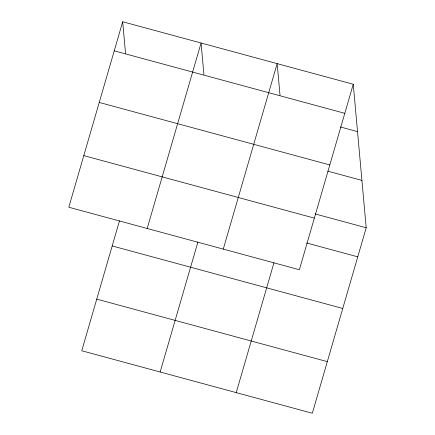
<?xml version="1.0" encoding="UTF-8"?>
<svg xmlns="http://www.w3.org/2000/svg" width="435" height="435" viewBox="0 0 435 435"><rect width="100%" height="100%" fill="white"/><g stroke="black" fill="none" stroke-linecap="round" stroke-linejoin="round"><path stroke-width="0.65" d="M122.686 21.75L68.795 207.234L299.362 269.733L353.247 84.249L122.686 21.75L125.536 53.326M119.505 220.795L81.753 350.751L312.314 413.25L366.205 227.766L353.247 84.249M147.188 228.484L201.079 43L203.928 74.575M160.145 372.001L197.898 242.045M223.275 249.108L277.16 63.624L280.015 95.2M236.227 392.626L273.985 262.669M114.236 50.824L344.803 113.323M340.469 126.987L357.521 131.609M99.24 102.442L329.806 164.941M327.821 171.162L361.925 180.405M315.043 213.9L366.205 227.766M83.792 155.616L314.358 218.12M306.593 242.975L357.755 256.84M112.197 245.954L342.758 308.458M96.749 299.133L327.31 361.637"/></g></svg>
